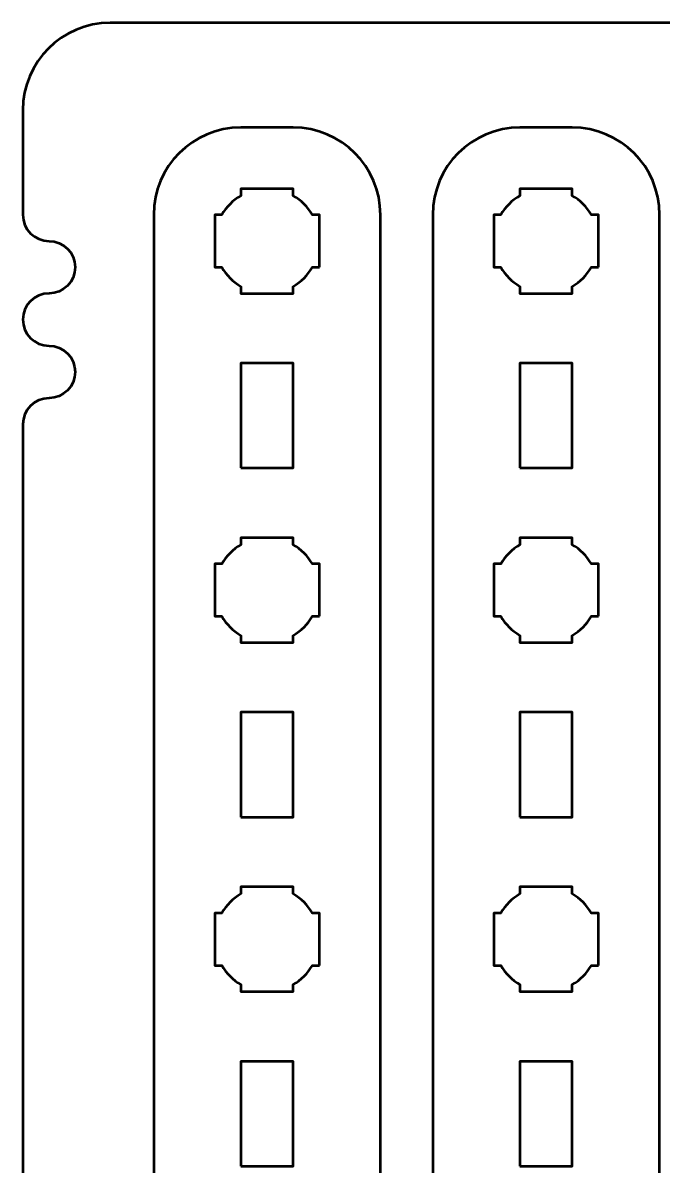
# Model space of a CAD drawing. Header units: centimetres. Extents: x -21 to 0, y -29.7 to 0.
# Drawn here: x -21 to -17.33, y -6.55 to 0 of the extents above; entities that cross this region are included whole.
import ezdxf

# ---------------------------------------------------------------- set-up
doc = ezdxf.new("R2010")
doc.units = ezdxf.units.CM
doc.header["$MEASUREMENT"] = 0
doc.layers.add('Layer 1', color=7, linetype='Continuous')

msp = doc.modelspace()

# ---------------------------------------------------------------- linework, layer by layer
at = {"layer": 'Layer 1', "color": 1, "lineweight": 53}
msp.add_open_spline([(-21.00003, -29.19995), (-21.00003, -29.19995), (-21.00003, -2.29992), (-21.00003, -2.29992), (-21.00003, -2.29992), (-21.00003, -2.21709), (-20.93286, -2.14992), (-20.85003, -2.14992), (-20.85003, -2.14992), (-20.7672, -2.14992), (-20.70003, -2.08275), (-20.70003, -1.99992), (-20.70003, -1.99992), (-20.70003, -1.91709), (-20.7672, -1.84992), (-20.85003, -1.84992), (-20.85003, -1.84992), (-20.93286, -1.84992), (-21.00003, -1.78275), (-21.00003, -1.69992), (-21.00003, -1.69992), (-21.00003, -1.61709), (-20.93286, -1.54992), (-20.85003, -1.54992), (-20.85003, -1.54992), (-20.7672, -1.54992), (-20.70003, -1.48275), (-20.70003, -1.39992), (-20.70003, -1.39992), (-20.70003, -1.31709), (-20.7672, -1.24992), (-20.85003, -1.24992), (-20.85003, -1.24992), (-20.93286, -1.24992), (-21.00003, -1.18275), (-21.00003, -1.09992), (-21.00003, -1.09992), (-21.00003, -1.09992), (-21.00003, -0.49992), (-21.00003, -0.49992), (-21.00003, -0.49992), (-21.00003, -0.22295), (-20.77694, 0.00004), (-20.49994, 0.00004), (-20.49994, 0.00004), (-20.49994, 0.00004), (-0.50008, 0.00004), (-0.50008, 0.00004), (-0.50008, 0.00004), (-0.22294, 0.00004), (0.00002, -0.22295), (0.00002, -0.49992), (0.00002, -0.49992), (0.00002, -0.49992), (0.00002, -29.19995), (0.00002, -29.19995), (0.00002, -29.19995), (0.00002, -29.47695), (-0.22294, -29.70004), (-0.50008, -29.70004), (-0.50008, -29.70004), (-0.50008, -29.70004), (-20.49994, -29.70004), (-20.49994, -29.70004), (-20.49994, -29.70004), (-20.77694, -29.70004), (-21.00003, -29.47695), (-21.00003, -29.19995)], degree=3, knots=[0, 0, 0, 0, 0.0588235, 0.0588235, 0.0588235, 0.0588235, 0.1176471, 0.1176471, 0.1176471, 0.1176471, 0.1764706, 0.1764706, 0.1764706, 0.1764706, 0.2352941, 0.2352941, 0.2352941, 0.2352941, 0.2941176, 0.2941176, 0.2941176, 0.2941176, 0.3529412, 0.3529412, 0.3529412, 0.3529412, 0.4117647, 0.4117647, 0.4117647, 0.4117647, 0.4705882, 0.4705882, 0.4705882, 0.4705882, 0.5294118, 0.5294118, 0.5294118, 0.5294118, 0.5882353, 0.5882353, 0.5882353, 0.5882353, 0.6470588, 0.6470588, 0.6470588, 0.6470588, 0.7058824, 0.7058824, 0.7058824, 0.7058824, 0.7647059, 0.7647059, 0.7647059, 0.7647059, 0.8235294, 0.8235294, 0.8235294, 0.8235294, 0.8823529, 0.8823529, 0.8823529, 0.8823529, 0.9411765, 0.9411765, 0.9411765, 0.9411765, 1, 1, 1, 1], dxfattribs=at)
at = {"layer": 'Layer 1', "color": 3, "lineweight": 53}
for points in [[(-20.25007, -19.39972), (-20.25007, -19.39972), (-20.25007, -1.09979), (-20.25007, -1.09979), (-20.25007, -1.09979), (-20.25007, -0.82279), (-20.02698, -0.59969), (-19.74998, -0.59969), (-19.74998, -0.59969), (-19.74998, -0.59969), (-19.44997, -0.59969), (-19.44997, -0.59969), (-19.44997, -0.59969), (-19.17301, -0.59969), (-18.95005, -0.82279), (-18.95005, -1.09979), (-18.95005, -1.09979), (-18.95005, -1.09979), (-18.95005, -19.39972), (-18.95005, -19.39972), (-18.95005, -19.39972), (-18.95005, -19.67672), (-19.17301, -19.89981), (-19.44997, -19.89981), (-19.44997, -19.89981), (-19.44997, -19.89981), (-19.74998, -19.89981), (-19.74998, -19.89981), (-19.74998, -19.89981), (-20.02698, -19.89981), (-20.25007, -19.67672), (-20.25007, -19.39972)], [(-18.65007, -19.39972), (-18.65007, -19.39972), (-18.65007, -1.09979), (-18.65007, -1.09979), (-18.65007, -1.09979), (-18.65007, -0.82279), (-18.42698, -0.59969), (-18.14998, -0.59969), (-18.14998, -0.59969), (-18.14998, -0.59969), (-17.84997, -0.59969), (-17.84997, -0.59969), (-17.84997, -0.59969), (-17.57301, -0.59969), (-17.35005, -0.82279), (-17.35005, -1.09979), (-17.35005, -1.09979), (-17.35005, -1.09979), (-17.35005, -19.39972), (-17.35005, -19.39972), (-17.35005, -19.39972), (-17.35005, -19.67672), (-17.57301, -19.89981), (-17.84997, -19.89981), (-17.84997, -19.89981), (-17.84997, -19.89981), (-18.14998, -19.89981), (-18.14998, -19.89981), (-18.14998, -19.89981), (-18.42698, -19.89981), (-18.65007, -19.67672), (-18.65007, -19.39972)]]:
    msp.add_open_spline(points, degree=3, knots=[0, 0, 0, 0, 0.125, 0.125, 0.125, 0.125, 0.25, 0.25, 0.25, 0.25, 0.375, 0.375, 0.375, 0.375, 0.5, 0.5, 0.5, 0.5, 0.625, 0.625, 0.625, 0.625, 0.75, 0.75, 0.75, 0.75, 0.875, 0.875, 0.875, 0.875, 1, 1, 1, 1], dxfattribs=at)
at = {"layer": 'Layer 1', "lineweight": 53}
for points, knots in [([(-19.30004, -1.39979), (-19.30004, -1.39979), (-19.34015, -1.39979), (-19.34015, -1.39979), (-19.34015, -1.39979), (-19.36647, -1.44541), (-19.4045, -1.4833), (-19.44997, -1.50961), (-19.44997, -1.50961), (-19.44997, -1.50961), (-19.44997, -1.54987), (-19.44997, -1.54987), (-19.44997, -1.54987), (-19.44997, -1.54987), (-19.60005, -1.54987), (-19.60005, -1.54987), (-19.60005, -1.54987), (-19.60005, -1.54987), (-19.74998, -1.54987), (-19.74998, -1.54987), (-19.74998, -1.54987), (-19.74998, -1.54987), (-19.74998, -1.50961), (-19.74998, -1.50961), (-19.74998, -1.50961), (-19.79559, -1.4833), (-19.83351, -1.44541), (-19.85983, -1.39979), (-19.85983, -1.39979), (-19.85983, -1.39979), (-19.90005, -1.39979), (-19.90005, -1.39979), (-19.90005, -1.39979), (-19.90005, -1.39979), (-19.90005, -1.24986), (-19.90005, -1.24986), (-19.90005, -1.24986), (-19.90005, -1.24986), (-19.90005, -1.09979), (-19.90005, -1.09979), (-19.90005, -1.09979), (-19.90005, -1.09979), (-19.85983, -1.09979), (-19.85983, -1.09979), (-19.85983, -1.09979), (-19.83351, -1.05432), (-19.79559, -1.01629), (-19.74998, -0.98997), (-19.74998, -0.98997), (-19.74998, -0.98997), (-19.74998, -0.94986), (-19.74998, -0.94986), (-19.74998, -0.94986), (-19.74998, -0.94986), (-19.60005, -0.94986), (-19.60005, -0.94986), (-19.60005, -0.94986), (-19.60005, -0.94986), (-19.44997, -0.94986), (-19.44997, -0.94986), (-19.44997, -0.94986), (-19.44997, -0.94986), (-19.44997, -0.98997), (-19.44997, -0.98997), (-19.44997, -0.98997), (-19.4045, -1.01629), (-19.36647, -1.05432), (-19.34015, -1.09979), (-19.34015, -1.09979), (-19.34015, -1.09979), (-19.30004, -1.09979), (-19.30004, -1.09979), (-19.30004, -1.09979), (-19.30004, -1.09979), (-19.30004, -1.24986), (-19.30004, -1.24986), (-19.30004, -1.24986), (-19.30004, -1.24986), (-19.30004, -1.39979), (-19.30004, -1.39979)], [0, 0, 0, 0, 0.05, 0.05, 0.05, 0.05, 0.1, 0.1, 0.1, 0.1, 0.15, 0.15, 0.15, 0.15, 0.2, 0.2, 0.2, 0.2, 0.25, 0.25, 0.25, 0.25, 0.3, 0.3, 0.3, 0.3, 0.35, 0.35, 0.35, 0.35, 0.4, 0.4, 0.4, 0.4, 0.45, 0.45, 0.45, 0.45, 0.5, 0.5, 0.5, 0.5, 0.55, 0.55, 0.55, 0.55, 0.6, 0.6, 0.6, 0.6, 0.65, 0.65, 0.65, 0.65, 0.7, 0.7, 0.7, 0.7, 0.75, 0.75, 0.75, 0.75, 0.8, 0.8, 0.8, 0.8, 0.85, 0.85, 0.85, 0.85, 0.9, 0.9, 0.9, 0.9, 0.95, 0.95, 0.95, 0.95, 1, 1, 1, 1]), ([(-17.70004, -1.39979), (-17.70004, -1.39979), (-17.74015, -1.39979), (-17.74015, -1.39979), (-17.74015, -1.39979), (-17.76647, -1.44541), (-17.8045, -1.4833), (-17.84997, -1.50961), (-17.84997, -1.50961), (-17.84997, -1.50961), (-17.84997, -1.54987), (-17.84997, -1.54987), (-17.84997, -1.54987), (-17.84997, -1.54987), (-18.00005, -1.54987), (-18.00005, -1.54987), (-18.00005, -1.54987), (-18.00005, -1.54987), (-18.14998, -1.54987), (-18.14998, -1.54987), (-18.14998, -1.54987), (-18.14998, -1.54987), (-18.14998, -1.50961), (-18.14998, -1.50961), (-18.14998, -1.50961), (-18.19559, -1.4833), (-18.23351, -1.44541), (-18.25983, -1.39979), (-18.25983, -1.39979), (-18.25983, -1.39979), (-18.30005, -1.39979), (-18.30005, -1.39979), (-18.30005, -1.39979), (-18.30005, -1.39979), (-18.30005, -1.24986), (-18.30005, -1.24986), (-18.30005, -1.24986), (-18.30005, -1.24986), (-18.30005, -1.09979), (-18.30005, -1.09979), (-18.30005, -1.09979), (-18.30005, -1.09979), (-18.25983, -1.09979), (-18.25983, -1.09979), (-18.25983, -1.09979), (-18.23351, -1.05432), (-18.19559, -1.01629), (-18.14998, -0.98997), (-18.14998, -0.98997), (-18.14998, -0.98997), (-18.14998, -0.94986), (-18.14998, -0.94986), (-18.14998, -0.94986), (-18.14998, -0.94986), (-18.00005, -0.94986), (-18.00005, -0.94986), (-18.00005, -0.94986), (-18.00005, -0.94986), (-17.84997, -0.94986), (-17.84997, -0.94986), (-17.84997, -0.94986), (-17.84997, -0.94986), (-17.84997, -0.98997), (-17.84997, -0.98997), (-17.84997, -0.98997), (-17.8045, -1.01629), (-17.76647, -1.05432), (-17.74015, -1.09979), (-17.74015, -1.09979), (-17.74015, -1.09979), (-17.70004, -1.09979), (-17.70004, -1.09979), (-17.70004, -1.09979), (-17.70004, -1.09979), (-17.70004, -1.24986), (-17.70004, -1.24986), (-17.70004, -1.24986), (-17.70004, -1.24986), (-17.70004, -1.39979), (-17.70004, -1.39979)], [0, 0, 0, 0, 0.05, 0.05, 0.05, 0.05, 0.1, 0.1, 0.1, 0.1, 0.15, 0.15, 0.15, 0.15, 0.2, 0.2, 0.2, 0.2, 0.25, 0.25, 0.25, 0.25, 0.3, 0.3, 0.3, 0.3, 0.35, 0.35, 0.35, 0.35, 0.4, 0.4, 0.4, 0.4, 0.45, 0.45, 0.45, 0.45, 0.5, 0.5, 0.5, 0.5, 0.55, 0.55, 0.55, 0.55, 0.6, 0.6, 0.6, 0.6, 0.65, 0.65, 0.65, 0.65, 0.7, 0.7, 0.7, 0.7, 0.75, 0.75, 0.75, 0.75, 0.8, 0.8, 0.8, 0.8, 0.85, 0.85, 0.85, 0.85, 0.9, 0.9, 0.9, 0.9, 0.95, 0.95, 0.95, 0.95, 1, 1, 1, 1]), ([(-19.74998, -2.54978), (-19.74998, -2.54978), (-19.74998, -1.94977), (-19.74998, -1.94977), (-19.74998, -1.94977), (-19.74998, -1.94977), (-19.44997, -1.94977), (-19.44997, -1.94977), (-19.44997, -1.94977), (-19.44997, -1.94977), (-19.44997, -2.54978), (-19.44997, -2.54978), (-19.44997, -2.54978), (-19.44997, -2.54978), (-19.74998, -2.54978), (-19.74998, -2.54978)], [0, 0, 0, 0, 0.25, 0.25, 0.25, 0.25, 0.5, 0.5, 0.5, 0.5, 0.75, 0.75, 0.75, 0.75, 1, 1, 1, 1]), ([(-18.14998, -2.54978), (-18.14998, -2.54978), (-18.14998, -1.94977), (-18.14998, -1.94977), (-18.14998, -1.94977), (-18.14998, -1.94977), (-17.84997, -1.94977), (-17.84997, -1.94977), (-17.84997, -1.94977), (-17.84997, -1.94977), (-17.84997, -2.54978), (-17.84997, -2.54978), (-17.84997, -2.54978), (-17.84997, -2.54978), (-18.14998, -2.54978), (-18.14998, -2.54978)], [0, 0, 0, 0, 0.25, 0.25, 0.25, 0.25, 0.5, 0.5, 0.5, 0.5, 0.75, 0.75, 0.75, 0.75, 1, 1, 1, 1]), ([(-19.30004, -3.39973), (-19.30004, -3.39973), (-19.34015, -3.39973), (-19.34015, -3.39973), (-19.34015, -3.39973), (-19.36647, -3.44534), (-19.4045, -3.48326), (-19.44997, -3.50972), (-19.44997, -3.50972), (-19.44997, -3.50972), (-19.44997, -3.5498), (-19.44997, -3.5498), (-19.44997, -3.5498), (-19.44997, -3.5498), (-19.60005, -3.5498), (-19.60005, -3.5498), (-19.60005, -3.5498), (-19.60005, -3.5498), (-19.74998, -3.5498), (-19.74998, -3.5498), (-19.74998, -3.5498), (-19.74998, -3.5498), (-19.74998, -3.50972), (-19.74998, -3.50972), (-19.74998, -3.50972), (-19.79559, -3.48326), (-19.83351, -3.44534), (-19.85983, -3.39973), (-19.85983, -3.39973), (-19.85983, -3.39973), (-19.90005, -3.39973), (-19.90005, -3.39973), (-19.90005, -3.39973), (-19.90005, -3.39973), (-19.90005, -3.2498), (-19.90005, -3.2498), (-19.90005, -3.2498), (-19.90005, -3.2498), (-19.90005, -3.09972), (-19.90005, -3.09972), (-19.90005, -3.09972), (-19.90005, -3.09972), (-19.85983, -3.09972), (-19.85983, -3.09972), (-19.85983, -3.09972), (-19.83351, -3.05425), (-19.79559, -3.01636), (-19.74998, -2.9899), (-19.74998, -2.9899), (-19.74998, -2.9899), (-19.74998, -2.94979), (-19.74998, -2.94979), (-19.74998, -2.94979), (-19.74998, -2.94979), (-19.60005, -2.94979), (-19.60005, -2.94979), (-19.60005, -2.94979), (-19.60005, -2.94979), (-19.44997, -2.94979), (-19.44997, -2.94979), (-19.44997, -2.94979), (-19.44997, -2.94979), (-19.44997, -2.9899), (-19.44997, -2.9899), (-19.44997, -2.9899), (-19.4045, -3.01636), (-19.36647, -3.05425), (-19.34015, -3.09972), (-19.34015, -3.09972), (-19.34015, -3.09972), (-19.30004, -3.09972), (-19.30004, -3.09972), (-19.30004, -3.09972), (-19.30004, -3.09972), (-19.30004, -3.2498), (-19.30004, -3.2498), (-19.30004, -3.2498), (-19.30004, -3.2498), (-19.30004, -3.39973), (-19.30004, -3.39973)], [0, 0, 0, 0, 0.05, 0.05, 0.05, 0.05, 0.1, 0.1, 0.1, 0.1, 0.15, 0.15, 0.15, 0.15, 0.2, 0.2, 0.2, 0.2, 0.25, 0.25, 0.25, 0.25, 0.3, 0.3, 0.3, 0.3, 0.35, 0.35, 0.35, 0.35, 0.4, 0.4, 0.4, 0.4, 0.45, 0.45, 0.45, 0.45, 0.5, 0.5, 0.5, 0.5, 0.55, 0.55, 0.55, 0.55, 0.6, 0.6, 0.6, 0.6, 0.65, 0.65, 0.65, 0.65, 0.7, 0.7, 0.7, 0.7, 0.75, 0.75, 0.75, 0.75, 0.8, 0.8, 0.8, 0.8, 0.85, 0.85, 0.85, 0.85, 0.9, 0.9, 0.9, 0.9, 0.95, 0.95, 0.95, 0.95, 1, 1, 1, 1]), ([(-17.70004, -3.39973), (-17.70004, -3.39973), (-17.74015, -3.39973), (-17.74015, -3.39973), (-17.74015, -3.39973), (-17.76647, -3.44534), (-17.8045, -3.48326), (-17.84997, -3.50972), (-17.84997, -3.50972), (-17.84997, -3.50972), (-17.84997, -3.5498), (-17.84997, -3.5498), (-17.84997, -3.5498), (-17.84997, -3.5498), (-18.00005, -3.5498), (-18.00005, -3.5498), (-18.00005, -3.5498), (-18.00005, -3.5498), (-18.14998, -3.5498), (-18.14998, -3.5498), (-18.14998, -3.5498), (-18.14998, -3.5498), (-18.14998, -3.50972), (-18.14998, -3.50972), (-18.14998, -3.50972), (-18.19559, -3.48326), (-18.23351, -3.44534), (-18.25983, -3.39973), (-18.25983, -3.39973), (-18.25983, -3.39973), (-18.30005, -3.39973), (-18.30005, -3.39973), (-18.30005, -3.39973), (-18.30005, -3.39973), (-18.30005, -3.2498), (-18.30005, -3.2498), (-18.30005, -3.2498), (-18.30005, -3.2498), (-18.30005, -3.09972), (-18.30005, -3.09972), (-18.30005, -3.09972), (-18.30005, -3.09972), (-18.25983, -3.09972), (-18.25983, -3.09972), (-18.25983, -3.09972), (-18.23351, -3.05425), (-18.19559, -3.01636), (-18.14998, -2.9899), (-18.14998, -2.9899), (-18.14998, -2.9899), (-18.14998, -2.94979), (-18.14998, -2.94979), (-18.14998, -2.94979), (-18.14998, -2.94979), (-18.00005, -2.94979), (-18.00005, -2.94979), (-18.00005, -2.94979), (-18.00005, -2.94979), (-17.84997, -2.94979), (-17.84997, -2.94979), (-17.84997, -2.94979), (-17.84997, -2.94979), (-17.84997, -2.9899), (-17.84997, -2.9899), (-17.84997, -2.9899), (-17.8045, -3.01636), (-17.76647, -3.05425), (-17.74015, -3.09972), (-17.74015, -3.09972), (-17.74015, -3.09972), (-17.70004, -3.09972), (-17.70004, -3.09972), (-17.70004, -3.09972), (-17.70004, -3.09972), (-17.70004, -3.2498), (-17.70004, -3.2498), (-17.70004, -3.2498), (-17.70004, -3.2498), (-17.70004, -3.39973), (-17.70004, -3.39973)], [0, 0, 0, 0, 0.05, 0.05, 0.05, 0.05, 0.1, 0.1, 0.1, 0.1, 0.15, 0.15, 0.15, 0.15, 0.2, 0.2, 0.2, 0.2, 0.25, 0.25, 0.25, 0.25, 0.3, 0.3, 0.3, 0.3, 0.35, 0.35, 0.35, 0.35, 0.4, 0.4, 0.4, 0.4, 0.45, 0.45, 0.45, 0.45, 0.5, 0.5, 0.5, 0.5, 0.55, 0.55, 0.55, 0.55, 0.6, 0.6, 0.6, 0.6, 0.65, 0.65, 0.65, 0.65, 0.7, 0.7, 0.7, 0.7, 0.75, 0.75, 0.75, 0.75, 0.8, 0.8, 0.8, 0.8, 0.85, 0.85, 0.85, 0.85, 0.9, 0.9, 0.9, 0.9, 0.95, 0.95, 0.95, 0.95, 1, 1, 1, 1]), ([(-19.74998, -4.54971), (-19.74998, -4.54971), (-19.74998, -3.94971), (-19.74998, -3.94971), (-19.74998, -3.94971), (-19.74998, -3.94971), (-19.44997, -3.94971), (-19.44997, -3.94971), (-19.44997, -3.94971), (-19.44997, -3.94971), (-19.44997, -4.54971), (-19.44997, -4.54971), (-19.44997, -4.54971), (-19.44997, -4.54971), (-19.74998, -4.54971), (-19.74998, -4.54971)], [0, 0, 0, 0, 0.25, 0.25, 0.25, 0.25, 0.5, 0.5, 0.5, 0.5, 0.75, 0.75, 0.75, 0.75, 1, 1, 1, 1]), ([(-18.14998, -4.54971), (-18.14998, -4.54971), (-18.14998, -3.94971), (-18.14998, -3.94971), (-18.14998, -3.94971), (-18.14998, -3.94971), (-17.84997, -3.94971), (-17.84997, -3.94971), (-17.84997, -3.94971), (-17.84997, -3.94971), (-17.84997, -4.54971), (-17.84997, -4.54971), (-17.84997, -4.54971), (-17.84997, -4.54971), (-18.14998, -4.54971), (-18.14998, -4.54971)], [0, 0, 0, 0, 0.25, 0.25, 0.25, 0.25, 0.5, 0.5, 0.5, 0.5, 0.75, 0.75, 0.75, 0.75, 1, 1, 1, 1]), ([(-19.30004, -5.39984), (-19.30004, -5.39984), (-19.34015, -5.39984), (-19.34015, -5.39984), (-19.34015, -5.39984), (-19.36647, -5.44531), (-19.4045, -5.48334), (-19.44997, -5.50965), (-19.44997, -5.50965), (-19.44997, -5.50965), (-19.44997, -5.54977), (-19.44997, -5.54977), (-19.44997, -5.54977), (-19.44997, -5.54977), (-19.60005, -5.54977), (-19.60005, -5.54977), (-19.60005, -5.54977), (-19.60005, -5.54977), (-19.74998, -5.54977), (-19.74998, -5.54977), (-19.74998, -5.54977), (-19.74998, -5.54977), (-19.74998, -5.50965), (-19.74998, -5.50965), (-19.74998, -5.50965), (-19.79559, -5.48334), (-19.83351, -5.44531), (-19.85983, -5.39984), (-19.85983, -5.39984), (-19.85983, -5.39984), (-19.90005, -5.39984), (-19.90005, -5.39984), (-19.90005, -5.39984), (-19.90005, -5.39984), (-19.90005, -5.24976), (-19.90005, -5.24976), (-19.90005, -5.24976), (-19.90005, -5.24976), (-19.90005, -5.09983), (-19.90005, -5.09983), (-19.90005, -5.09983), (-19.90005, -5.09983), (-19.85983, -5.09983), (-19.85983, -5.09983), (-19.85983, -5.09983), (-19.83351, -5.05422), (-19.79559, -5.01633), (-19.74998, -4.98998), (-19.74998, -4.98998), (-19.74998, -4.98998), (-19.74998, -4.94976), (-19.74998, -4.94976), (-19.74998, -4.94976), (-19.74998, -4.94976), (-19.60005, -4.94976), (-19.60005, -4.94976), (-19.60005, -4.94976), (-19.60005, -4.94976), (-19.44997, -4.94976), (-19.44997, -4.94976), (-19.44997, -4.94976), (-19.44997, -4.94976), (-19.44997, -4.98998), (-19.44997, -4.98998), (-19.44997, -4.98998), (-19.4045, -5.01633), (-19.36647, -5.05422), (-19.34015, -5.09983), (-19.34015, -5.09983), (-19.34015, -5.09983), (-19.30004, -5.09983), (-19.30004, -5.09983), (-19.30004, -5.09983), (-19.30004, -5.09983), (-19.30004, -5.24976), (-19.30004, -5.24976), (-19.30004, -5.24976), (-19.30004, -5.24976), (-19.30004, -5.39984), (-19.30004, -5.39984)], [0, 0, 0, 0, 0.05, 0.05, 0.05, 0.05, 0.1, 0.1, 0.1, 0.1, 0.15, 0.15, 0.15, 0.15, 0.2, 0.2, 0.2, 0.2, 0.25, 0.25, 0.25, 0.25, 0.3, 0.3, 0.3, 0.3, 0.35, 0.35, 0.35, 0.35, 0.4, 0.4, 0.4, 0.4, 0.45, 0.45, 0.45, 0.45, 0.5, 0.5, 0.5, 0.5, 0.55, 0.55, 0.55, 0.55, 0.6, 0.6, 0.6, 0.6, 0.65, 0.65, 0.65, 0.65, 0.7, 0.7, 0.7, 0.7, 0.75, 0.75, 0.75, 0.75, 0.8, 0.8, 0.8, 0.8, 0.85, 0.85, 0.85, 0.85, 0.9, 0.9, 0.9, 0.9, 0.95, 0.95, 0.95, 0.95, 1, 1, 1, 1]), ([(-17.70004, -5.39984), (-17.70004, -5.39984), (-17.74015, -5.39984), (-17.74015, -5.39984), (-17.74015, -5.39984), (-17.76647, -5.44531), (-17.8045, -5.48334), (-17.84997, -5.50965), (-17.84997, -5.50965), (-17.84997, -5.50965), (-17.84997, -5.54977), (-17.84997, -5.54977), (-17.84997, -5.54977), (-17.84997, -5.54977), (-18.00005, -5.54977), (-18.00005, -5.54977), (-18.00005, -5.54977), (-18.00005, -5.54977), (-18.14998, -5.54977), (-18.14998, -5.54977), (-18.14998, -5.54977), (-18.14998, -5.54977), (-18.14998, -5.50965), (-18.14998, -5.50965), (-18.14998, -5.50965), (-18.19559, -5.48334), (-18.23351, -5.44531), (-18.25983, -5.39984), (-18.25983, -5.39984), (-18.25983, -5.39984), (-18.30005, -5.39984), (-18.30005, -5.39984), (-18.30005, -5.39984), (-18.30005, -5.39984), (-18.30005, -5.24976), (-18.30005, -5.24976), (-18.30005, -5.24976), (-18.30005, -5.24976), (-18.30005, -5.09983), (-18.30005, -5.09983), (-18.30005, -5.09983), (-18.30005, -5.09983), (-18.25983, -5.09983), (-18.25983, -5.09983), (-18.25983, -5.09983), (-18.23351, -5.05422), (-18.19559, -5.01633), (-18.14998, -4.98998), (-18.14998, -4.98998), (-18.14998, -4.98998), (-18.14998, -4.94976), (-18.14998, -4.94976), (-18.14998, -4.94976), (-18.14998, -4.94976), (-18.00005, -4.94976), (-18.00005, -4.94976), (-18.00005, -4.94976), (-18.00005, -4.94976), (-17.84997, -4.94976), (-17.84997, -4.94976), (-17.84997, -4.94976), (-17.84997, -4.94976), (-17.84997, -4.98998), (-17.84997, -4.98998), (-17.84997, -4.98998), (-17.8045, -5.01633), (-17.76647, -5.05422), (-17.74015, -5.09983), (-17.74015, -5.09983), (-17.74015, -5.09983), (-17.70004, -5.09983), (-17.70004, -5.09983), (-17.70004, -5.09983), (-17.70004, -5.09983), (-17.70004, -5.24976), (-17.70004, -5.24976), (-17.70004, -5.24976), (-17.70004, -5.24976), (-17.70004, -5.39984), (-17.70004, -5.39984)], [0, 0, 0, 0, 0.05, 0.05, 0.05, 0.05, 0.1, 0.1, 0.1, 0.1, 0.15, 0.15, 0.15, 0.15, 0.2, 0.2, 0.2, 0.2, 0.25, 0.25, 0.25, 0.25, 0.3, 0.3, 0.3, 0.3, 0.35, 0.35, 0.35, 0.35, 0.4, 0.4, 0.4, 0.4, 0.45, 0.45, 0.45, 0.45, 0.5, 0.5, 0.5, 0.5, 0.55, 0.55, 0.55, 0.55, 0.6, 0.6, 0.6, 0.6, 0.65, 0.65, 0.65, 0.65, 0.7, 0.7, 0.7, 0.7, 0.75, 0.75, 0.75, 0.75, 0.8, 0.8, 0.8, 0.8, 0.85, 0.85, 0.85, 0.85, 0.9, 0.9, 0.9, 0.9, 0.95, 0.95, 0.95, 0.95, 1, 1, 1, 1]), ([(-19.74998, -6.54979), (-19.74998, -6.54979), (-19.74998, -5.94978), (-19.74998, -5.94978), (-19.74998, -5.94978), (-19.74998, -5.94978), (-19.44997, -5.94978), (-19.44997, -5.94978), (-19.44997, -5.94978), (-19.44997, -5.94978), (-19.44997, -6.54979), (-19.44997, -6.54979), (-19.44997, -6.54979), (-19.44997, -6.54979), (-19.74998, -6.54979), (-19.74998, -6.54979)], [0, 0, 0, 0, 0.25, 0.25, 0.25, 0.25, 0.5, 0.5, 0.5, 0.5, 0.75, 0.75, 0.75, 0.75, 1, 1, 1, 1]), ([(-18.14998, -6.54979), (-18.14998, -6.54979), (-18.14998, -5.94978), (-18.14998, -5.94978), (-18.14998, -5.94978), (-18.14998, -5.94978), (-17.84997, -5.94978), (-17.84997, -5.94978), (-17.84997, -5.94978), (-17.84997, -5.94978), (-17.84997, -6.54979), (-17.84997, -6.54979), (-17.84997, -6.54979), (-17.84997, -6.54979), (-18.14998, -6.54979), (-18.14998, -6.54979)], [0, 0, 0, 0, 0.25, 0.25, 0.25, 0.25, 0.5, 0.5, 0.5, 0.5, 0.75, 0.75, 0.75, 0.75, 1, 1, 1, 1])]:
    msp.add_open_spline(points, degree=3, knots=knots, dxfattribs=at)

doc.saveas('drawing.dxf')
